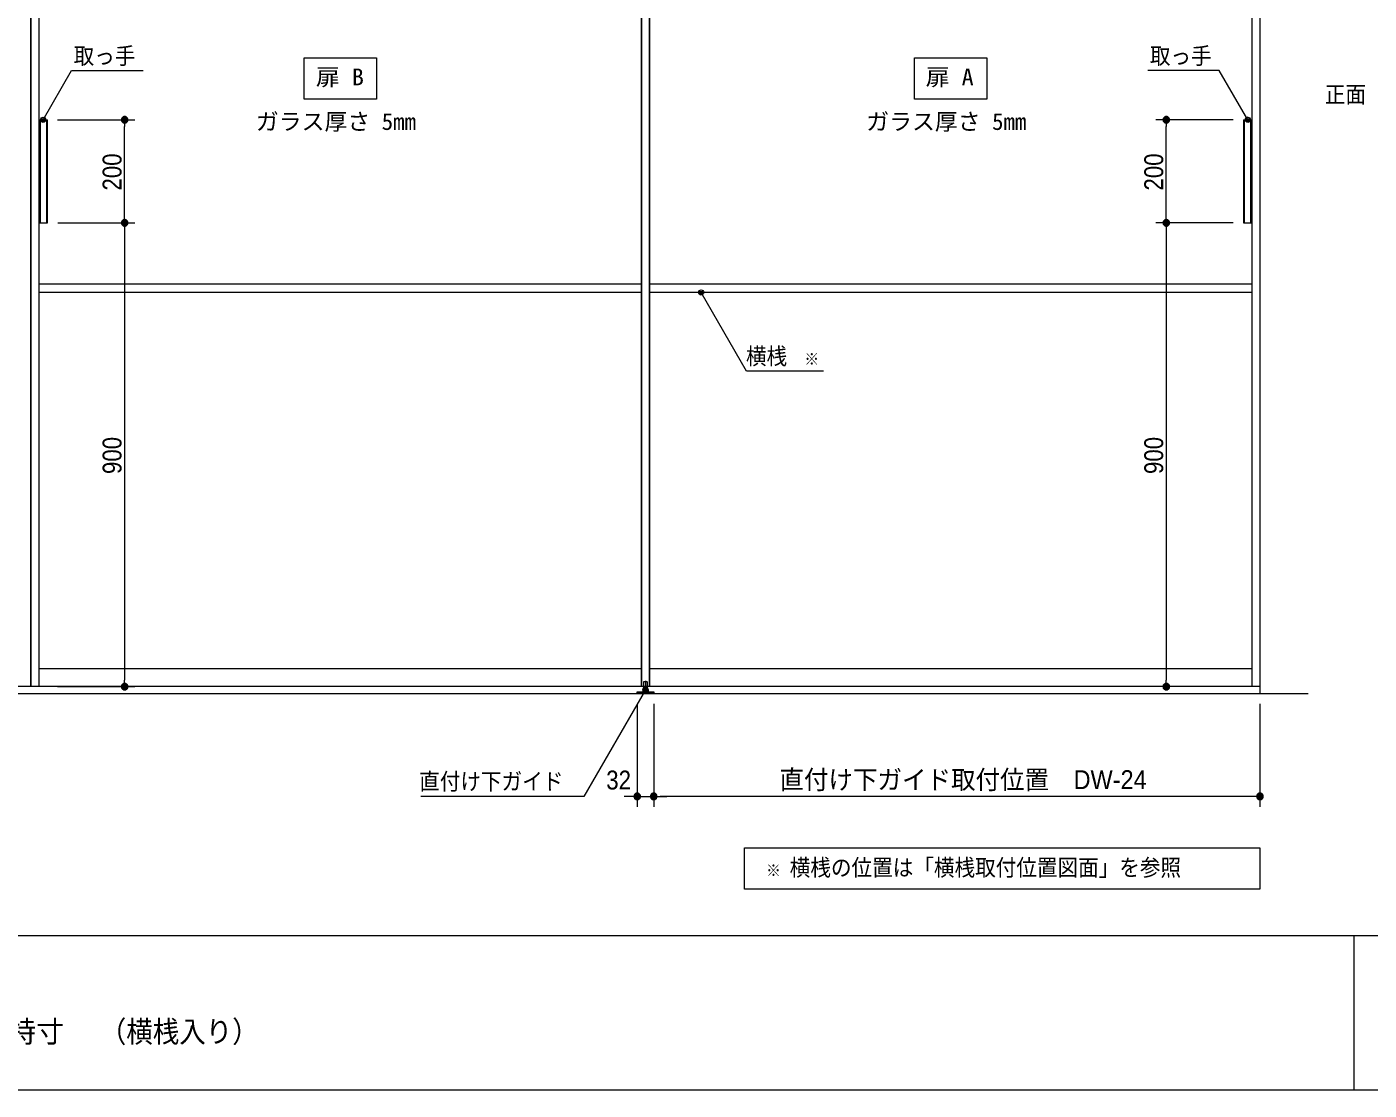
# Model space of a CAD drawing. Units: millimetres, scale not verified. Extents: x -6062 to 6062, y -3045 to 3045.
# Drawn here: x -3262 to -658, y -2770 to -707 of the extents above; entities that cross this region are included whole.
import ezdxf
from ezdxf.enums import TextEntityAlignment as Align

# ---------------------------------------------------------------- set-up
doc = ezdxf.new("R2010")
doc.units = ezdxf.units.MM
doc.header["$LTSCALE"] = 20
for name, color, linetype, lineweight in [('0-0_1図面枠', 7, 'Continuous', 9), ('0-1_2寸法-3', 7, 'Continuous', 9), ('0-2_3一般', 7, 'Continuous', 9), ('0-3_2寸法-1', 7, 'Continuous', 9), ('0-4_0', 7, 'Continuous', 9), ('0-5_2寸法-2', 7, 'Continuous', 9)]:
    doc.layers.add(name, color=color, linetype=linetype, lineweight=lineweight)
doc.styles.add('ＭＳ ゴシック', font='')
doc.styles.add('ＭＳ Ｐゴシック', font='')
doc.styles.get('ＭＳ ゴシック').set_extended_font_data('MS Gothic')
doc.styles.get('ＭＳ Ｐゴシック').set_extended_font_data('MS PGothic')

# ---------------------------------------------------------------- blocks, each defined once
blk = doc.blocks.new('_Dot')
at = {"layer": '0-4_0'}
for p, q in [((-10, 0), (-20, 0)), ((9.78, 2), (-9.78, 2)), ((7.99, 6), (-7.99, 6)), ((9.16, -3.98), (-9.16, -3.98)), ((6, -7.98), (-6, -7.98))]:
    blk.add_line(p, q, dxfattribs=at)
for points in [[(10, 0), (9.92, 1.25), (9.69, 2.49), (9.3, 3.68), (8.76, 4.82), (8.09, 5.88), (7.29, 6.85), (6.37, 7.71), (5.36, 8.44), (4.26, 9.05), (3.09, 9.51), (1.87, 9.82), (0.63, 9.98), (-0.63, 9.98), (-1.87, 9.82), (-3.09, 9.51), (-4.26, 9.05), (-5.36, 8.44), (-6.37, 7.71), (-7.29, 6.85), (-8.09, 5.88), (-8.76, 4.82), (-9.3, 3.68), (-9.69, 2.49), (-9.92, 1.25), (-10, 0), (0, 0)], [(-10, 0), (-9.92, -1.25), (-9.69, -2.49), (-9.3, -3.68), (-8.76, -4.82), (-8.09, -5.88), (-7.29, -6.85), (-6.37, -7.71), (-5.36, -8.44), (-4.26, -9.05), (-3.09, -9.51), (-1.87, -9.82), (-0.63, -9.98), (0.63, -9.98), (1.87, -9.82), (3.09, -9.51), (4.26, -9.05), (5.36, -8.44), (6.37, -7.71), (7.29, -6.85), (8.09, -5.88), (8.76, -4.82), (9.3, -3.68), (9.69, -2.49), (9.92, -1.25), (10, 0), (0, 0)]]:
    blk.add_lwpolyline(points, close=True, dxfattribs=at)
blk = doc.blocks.new('グループ-70')
at = {"layer": '0-2_3一般'}
for p, q in [((18360, 7000), (18360, -40000)), ((-78696.5, -40000), (20223.5, -40000))]:
    blk.add_line(p, q, dxfattribs=at)
blk = doc.blocks.new('グループ-71')
at = {"layer": '0-2_3一般'}
for p, q in [((-29320, 6140), (-29320, -39740)), ((-29320, -39740), (-29320, 6140)), ((-29000, -39740), (-29000, 6140)), ((-5640, 6140), (-5640, -39740)), ((-5320, 6140), (-5320, -39740)), ((-5320, -39740), (-5320, 6140)), ((18040, 6140), (18040, -39740)), ((18360, 6140), (18360, -39740)), ((-29002, -17740), (-29002, -21740)), ((-29002, -17740), (-28682, -17740)), ((-28962, -17740), (-28962, -21740)), ((-28722, -17740), (-28722, -21740)), ((-28682, -21740), (-28682, -17740)), ((17722, -17740), (17722, -21740)), ((17722, -17740), (18042, -17740)), ((17762, -21740), (17762, -17740)), ((18002, -21740), (18002, -17740)), ((-29002, -21740), (-28682, -21740)), ((-5640, -24120), (-29000, -24120)), ((-5640, -24440), (-29000, -24440)), ((18040, -24120), (-5320, -24120)), ((18040, -24440), (-5320, -24440)), ((-29000, -39040), (-5640, -39040)), ((-5320, -39040), (18040, -39040)), ((-5555, -39560), (-5555, -39800)), ((-5415, -39550), (-5545, -39550)), ((-5480, -39520), (-5480, -40027.8)), ((-5405, -39800), (-5405, -39560)), ((-29320, -39740), (-53320, -39740)), ((-5320, -39740), (-29320, -39740)), ((-5800, -39942), (-5580, -39942)), ((-5800, -40000), (-5800, -39942)), ((-5160, -40000), (-5800, -40000)), ((18360, -39740), (-5640, -39740)), ((-5580, -39862), (-5580, -39922)), ((-5580, -39862), (-5520, -39862)), ((-5380, -39922), (-5580, -39922)), ((-5380, -39922), (-5580, -39922)), ((-5555, -39800), (-5405, -39800)), ((-5554, -39862), (-5554, -39800)), ((-5406, -39800), (-5554, -39800)), ((-5406, -39862), (-5406, -39800)), ((-5380, -39862), (-5380, -39922)), ((-5380, -39942), (-5380, -39922)), ((-5160, -39942), (-5160, -40000))]:
    blk.add_line(p, q, dxfattribs=at)
for points in [[(-5640, -39740), (-5640, 6140), (18360, 6140)], [(17722, -21740), (18042, -21740), (18042, -17740)], [(-5580, -39922), (-5580, -39942), (-5160, -39942)], [(-5520, -39862), (-5440, -39862), (-5380, -39862)]]:
    blk.add_lwpolyline(points, dxfattribs=at)
for centre, start, end in [((-5545, -39560), 90, 180), ((-5415, -39560), 0, 90)]:
    blk.add_arc(centre, 10, start, end, dxfattribs=at)
blk = doc.blocks.new('グループ-72')
at = {"layer": '0-2_3一般'}
for name in ['グループ-70', 'グループ-71']:
    blk.add_blockref(name, (0, 0), dxfattribs=at)
blk = doc.blocks.new('グループ-81')
at = {"layer": '0-0_1図面枠'}
for p, q in [((-80000, -49400), (80000, -49400)), ((22000, -49400), (22000, -55400))]:
    blk.add_line(p, q, dxfattribs=at)
blk.add_lwpolyline([(-80000, 55400), (80000, 55400), (80000, -55400), (-80000, -55400)], close=True, dxfattribs=at)
blk = doc.blocks.new('図面枠')
at = {"layer": '0-0_1図面枠'}
blk.add_blockref('グループ-81', (0, 0), dxfattribs=at)

msp = doc.modelspace()

# ---------------------------------------------------------------- linework, layer by layer
at = {"layer": '0-1_2寸法-3'}
for p, q in [((-3229.63, -882.01), (-3229.97, -882.01)), ((-3229.63, -882.01), (-3229.97, -882.01)), ((-893.03, -882.01), (-893.37, -882.01)), ((-893.03, -882.01), (-893.37, -882.01)), ((-3224.91, -886.01), (-3234.69, -886.01)), ((-3225.8, -890.01), (-3233.8, -890.01)), ((-888.31, -886.01), (-898.09, -886.01)), ((-889.2, -890.01), (-897.2, -890.01)), ((-1948.61, -1221.01), (-1958.39, -1221.01)), ((-1953.33, -1217.01), (-1953.67, -1217.01)), ((-1953.33, -1217.01), (-1953.67, -1217.01)), ((-1949.5, -1225.01), (-1957.5, -1225.01)), ((-2056.61, -1992.11), (-2066.39, -1992.11)), ((-2057.5, -1996.11), (-2065.5, -1996.11)), ((-2061.33, -1988.11), (-2061.67, -1988.11)), ((-2061.33, -1988.11), (-2061.67, -1988.11))]:
    msp.add_line(p, q, dxfattribs=at)
for points in [[(-2723.5, -767), (-2583.5, -767), (-2583.5, -847), (-2723.5, -847)], [(-1539.5, -767), (-1399.5, -767), (-1399.5, -847), (-1539.5, -847)], [(-1869.5, -2300), (-869.5, -2300), (-869.5, -2380), (-1869.5, -2380)]]:
    msp.add_lwpolyline(points, close=True, dxfattribs=at)
for points in [[(-3229.8, -887), (-3174.56, -791.33), (-3036.04, -791.33)], [(-893.2, -887), (-948.44, -791.33), (-1086.96, -791.33)], [(-1716.16, -1374.84), (-1865.26, -1374.84), (-1953.5, -1222)], [(-2061.5, -1993.1), (-2180.95, -2200), (-2496.97, -2200)]]:
    msp.add_lwpolyline(points, dxfattribs=at)
for centre in [(-3229.8, -887), (-3229.8, -887), (-893.2, -887), (-893.2, -887), (-1953.5, -1222), (-1953.5, -1222), (-2061.5, -1993.1), (-2061.5, -1993.1)]:
    msp.add_circle(centre, 5.01, dxfattribs=at)
at = {"layer": '0-3_2寸法-1'}
for p, q in [((-3201.8, -887), (-3051.8, -887)), ((-3071.8, -1074.29), (-3071.8, -899.71)), ((-921.2, -887), (-1071.2, -887)), ((-1051.2, -1074.29), (-1051.2, -899.71)), ((-3201.6, -1087), (-3051.8, -1087)), ((-3201.6, -1087), (-3051.8, -1087)), ((-921.4, -1087), (-1071.2, -1087)), ((-921.4, -1087), (-1071.2, -1087)), ((-3071.8, -1099.71), (-3071.8, -1974.29)), ((-1051.2, -1099.71), (-1051.2, -1974.29)), ((-3201.8, -1987), (-3051.8, -1987)), ((-921.2, -1987), (-1071.2, -1987)), ((-2045.5, -2020), (-2045.5, -2220)), ((-869.5, -2020), (-869.5, -2220)), ((-882.21, -2200), (-2032.79, -2200))]:
    msp.add_line(p, q, dxfattribs=at)
at = {"layer": '0-5_2寸法-2'}
for p, q in [((-2077.5, -2020), (-2077.5, -2220)), ((-2045.5, -2020), (-2045.5, -2220)), ((-2090.21, -2200), (-2102.92, -2200)), ((-2077.5, -2200), (-2045.5, -2200)), ((-2032.79, -2200), (-2020.08, -2200))]:
    msp.add_line(p, q, dxfattribs=at)

# ---------------------------------------------------------------- block references
at = {"layer": '0-0_1図面枠', "xscale": 0.05, "yscale": 0.05}
msp.add_blockref('図面枠', (-1787.5, 0), dxfattribs=at)
at = {"layer": '0-2_3一般', "xscale": 0.05, "yscale": 0.05}
msp.add_blockref('グループ-72', (-1787.5, 0), dxfattribs=at)
at = {"layer": '0-3_2寸法-1', "xscale": 0.6356201, "yscale": 0.6356201}
for p, rotation in [((-3071.8, -887), 90), ((-1051.2, -887), 90), ((-3071.8, -1087), 270), ((-3071.8, -1087), 90), ((-1051.2, -1087), 270), ((-1051.2, -1087), 90), ((-3071.8, -1987), 270), ((-1051.2, -1987), 270), ((-2045.5, -2200), 180)]:
    msp.add_blockref('_Dot', p, dxfattribs=dict(at, rotation=rotation))
msp.add_blockref('_Dot', (-869.5, -2200), dxfattribs=at)
at = {"layer": '0-5_2寸法-2', "xscale": 0.6356201, "yscale": 0.6356201}
msp.add_blockref('_Dot', (-2077.5, -2200), dxfattribs=at)
at = {"layer": '0-5_2寸法-2', "xscale": 0.6356201, "yscale": 0.6356201, "rotation": 180}
msp.add_blockref('_Dot', (-2045.5, -2200), dxfattribs=at)

# ---------------------------------------------------------------- texts
at = {"layer": '0-0_1図面枠', "style": 'ＭＳ ゴシック'}
for s, width, p in [('4枚引き分け引き違い 特寸', 0.95, (-3839.72, -2689.89)), ('（横桟入り）', 0.9, (-3119.94, -2689.89))]:
    msp.add_text(s, height=41.84, dxfattribs=dict(at, width=width)).set_placement(p, align=Align.BOTTOM_LEFT)
at = {"layer": '0-1_2寸法-3', "style": 'ＭＳ ゴシック'}
for s, height, width, p in [('取っ手', 32.55, 0.9, (-3170.71, -788.94)), ('取っ手', 32.55, 0.9, (-1083.1, -788.94)), ('扉 B', 32.55, 1.05, (-2700.86, -829.87)), ('扉 A', 32.55, 1.05, (-1518.01, -829.87)), ('正面', 32.55, 0.9, (-743.76, -863.78)), ('横桟', 32.55, 0.9, (-1866.61, -1371.66)), ('※', 23.31, 0.9, (-1753.26, -1369.88)), ('直付け下ガイド', 32.55, 0.9, (-2500.42, -2196.83)), ('横桟の位置は「横桟取付位置図面」を参照', 32.55, 0.9, (-1781.68, -2364.03)), ('※', 23.31, 0.9, (-1827.52, -2362.25))]:
    msp.add_text(s, height=height, dxfattribs=dict(at, width=width)).set_placement(p, align=Align.BOTTOM_LEFT)
for p in [(-2817.29, -916.45), (-1633.29, -916.45)]:
    msp.add_text('ガラス厚さ 5mm', height=32.55, dxfattribs=at).set_placement(p, align=Align.BOTTOM_LEFT)
at = {"layer": '0-3_2寸法-1', "style": 'ＭＳ Ｐゴシック', "width": 0.9}
for s, p in [('200', (-3066.84, -1024.28)), ('200', (-1046.24, -1024.28)), ('900', (-3066.84, -1574.38)), ('900', (-1046.24, -1574.38))]:
    msp.add_text(s, height=36.66, rotation=90, dxfattribs=at).set_placement(p, align=Align.BOTTOM_LEFT)
at = {"layer": '0-3_2寸法-1', "style": 'ＭＳ Ｐゴシック', "width": 0.95}
msp.add_text('直付け下ガイド取付位置\u3000DW-24', height=36.69, dxfattribs=at).set_placement((-1801.58, -2196.79), align=Align.BOTTOM_LEFT)
at = {"layer": '0-5_2寸法-2', "style": 'ＭＳ Ｐゴシック', "width": 0.9}
msp.add_text('32', height=36.66, dxfattribs=at).set_placement((-2137.59, -2197.52), align=Align.BOTTOM_LEFT)

doc.saveas('drawing.dxf')
